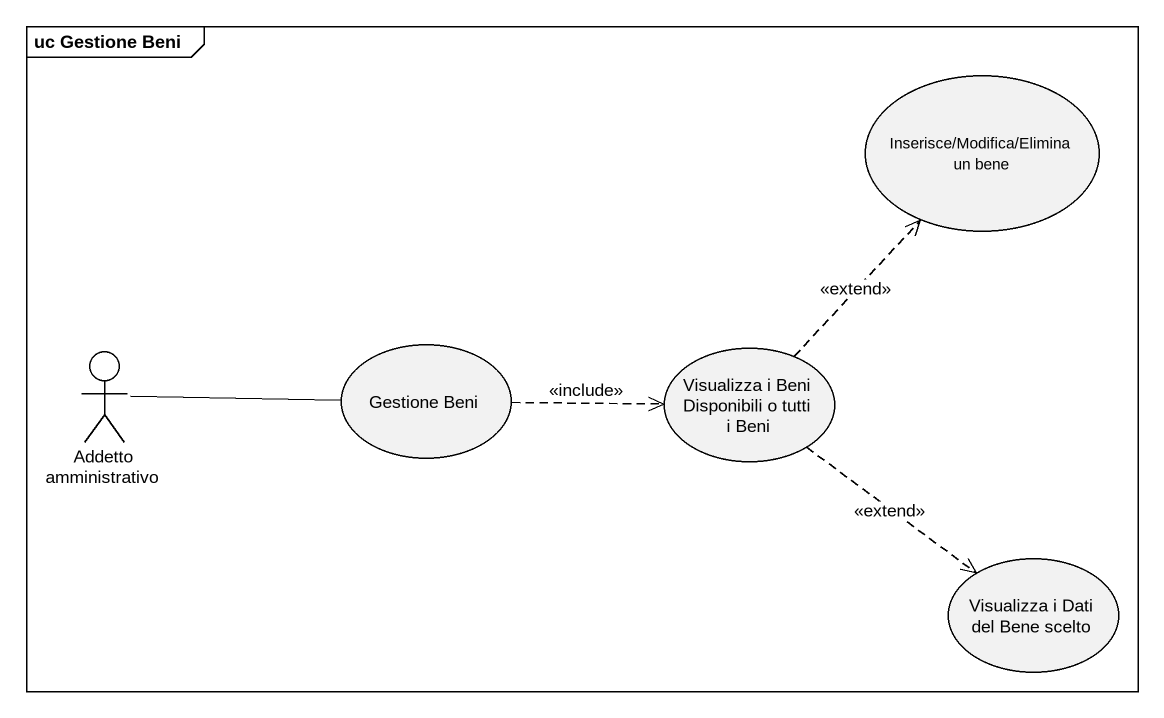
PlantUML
@startuml
mainframe uc Gestione Beni
usecase "Inserisce/Modifica/Elimina un bene" as Inserisce_Modifica_Elimina
actor "Addetto amministrativo" as Addetto_amministrativo
usecase "Gestione Beni" as Gestione_Beni
usecase "Visualizza i Beni Disponibili o tutti i Beni" as Visualizza_i_Beni
usecase "Visualizza i Dati del Bene scelto" as Visualizza_i_Dati_del_Bene
Addetto_amministrativo -right- Gestione_Beni
Gestione_Beni .right.> Visualizza_i_Beni : <<include>>
Visualizza_i_Beni .up.> Inserisce_Modifica_Elimina : <<extend>>
Visualizza_i_Beni ..> Visualizza_i_Dati_del_Bene : <<extend>>
@enduml
